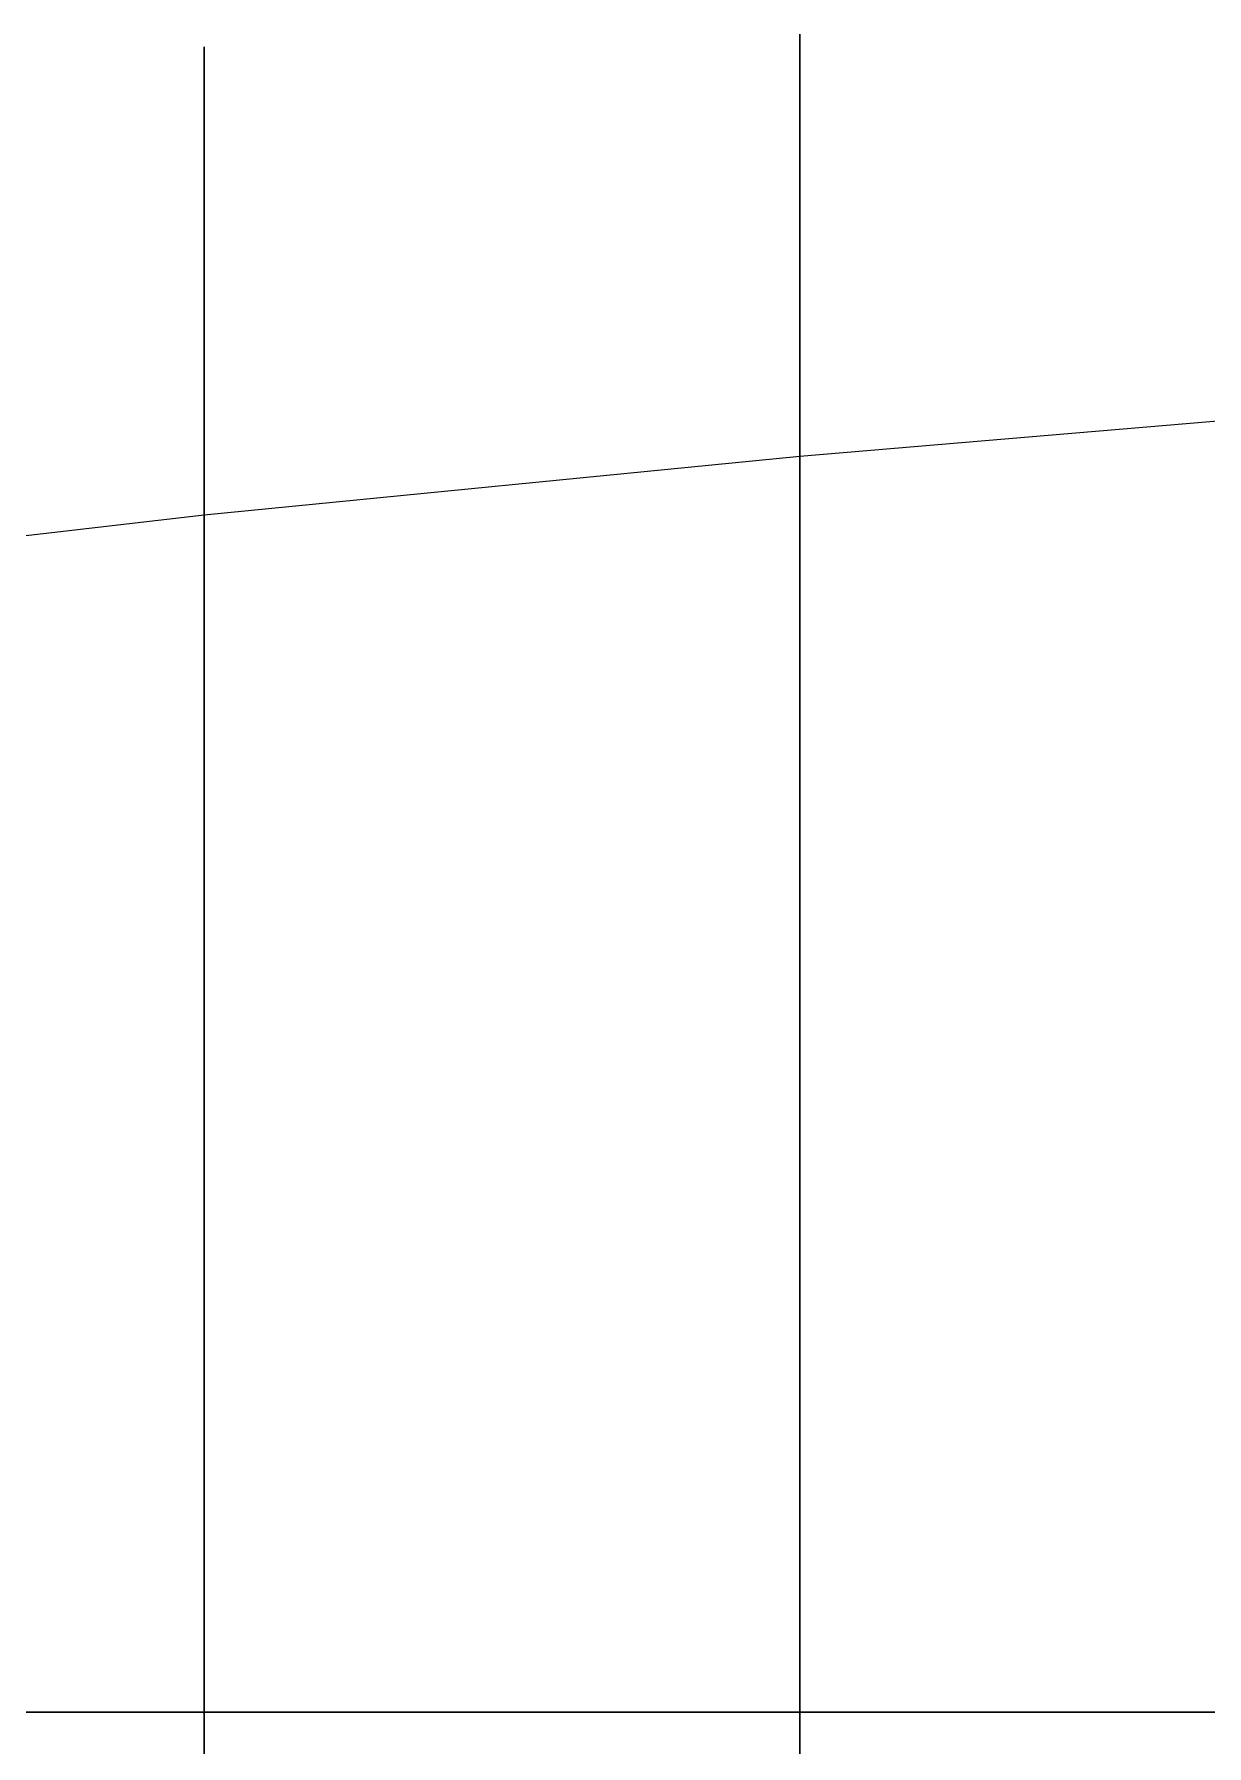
# Model space of a CAD drawing. Extents: x 0 to 100, y -6 to 6.
# Drawn here: x 23.43 to 27.37, y -0.11 to 5.64 of the extents above; entities that cross this region are included whole.
import ezdxf

# ---------------------------------------------------------------- set-up
doc = ezdxf.new("R2010")
doc.units = 0
for name, color, linetype in [('Compartiment', 3, 'CONTINUOUS'), ('Fysiek-horizontaal-vlak', 5, 'CONTINUOUS'), ('Fysiek-langsvlak', 5, 'CONTINUOUS'), ('Gereserveerd', 1, 'CONTINUOUS'), ('Lijnenmodel-van-de-romp', 2, 'CONTINUOUS'), ('Peilpijp', 4, 'CONTINUOUS'), ('Vlakkenmodel-van-de-romp', 2, 'CONTINUOUS')]:
    doc.layers.add(name, color=color, linetype=linetype)

msp = doc.modelspace()

# ---------------------------------------------------------------- linework, layer by layer
at = {"layer": 'Compartiment'}
for points in [[(26, 5.6369, 5.45149), (26, 5.6376, 5.40259), (26, 5.63815, 5.35316), (26, 5.6385, 5.30268), (26, 5.63864, 5.2506), (26, 5.63853, 5.1968), (26, 5.63821, 5.1429), (26, 5.63772, 5.09091), (26, 5.6371, 5.04286), (26, 5.6364, 5.00078), (26, 5.63565, 4.96609), (26, 5.63488, 4.93779), (26, 5.63411, 4.9143), (26, 5.63269, 4.87533), (26, 5.63204, 4.85666), (26, 5.63127, 4.8364), (26, 5.6302, 4.81294), (26, 5.62864, 4.78468), (26, 5.62639, 4.75001), (26, 5.62332, 4.70795), (26, 5.61957, 4.65993), (26, 5.61531, 4.60798), (26, 5.61073, 4.55416), (26, 5.60602, 4.5005), (26, 5.60131, 4.44862), (26, 5.59657, 4.39838), (26, 5.59167, 4.34923), (26, 5.58654, 4.3006), (26, 5.58107, 4.25192), (26, 5.57517, 4.20277), (26, 5.56885, 4.15319), (26, 5.56209, 4.10336), (26, 5.55492, 4.05348), (26, 5.54733, 4.00371), (26, 5.53932, 3.9542), (26, 5.53087, 3.90489), (26, 5.52195, 3.85569), (26, 5.51253, 3.80651), (26, 5.50258, 3.75724), (26, 5.49209, 3.70785), (26, 5.48109, 3.65847), (26, 5.46965, 3.60931), (26, 5.45783, 3.56056), (26, 5.44569, 3.51242), (26, 5.43323, 3.46496), (26, 5.42026, 3.41769), (26, 5.40652, 3.37002), (26, 5.39178, 3.32133), (26, 5.37578, 3.27103), (26, 5.35838, 3.21877), (26, 5.33981, 3.16526), (26, 5.32043, 3.11147), (26, 5.30056, 3.05837), (26, 5.28056, 3.00692), (26, 5.26062, 2.95779), (26, 5.24037, 2.91036), (26, 5.2193, 2.86369), (26, 5.19689, 2.81684), (26, 5.17264, 2.76889), (26, 5.14633, 2.71938), (26, 5.11898, 2.66986), (26, 5.09194, 2.62235), (26, 5.06651, 2.57887), (26, 5.04404, 2.54146), (26, 5.02544, 2.51145), (26, 5.00999, 2.48752), (26, 4.99653, 2.46766), (26, 4.98393, 2.44986), (26, 4.97105, 2.4321), (26, 4.95698, 2.41281), (26, 4.94178, 2.3921), (26, 4.92574, 2.3705), (26, 4.90917, 2.34854), (26, 4.89235, 2.32677), (26, 4.87553, 2.3056), (26, 4.85872, 2.28504), (26, 4.84186, 2.26498), (26, 4.82492, 2.24529), (26, 4.80784, 2.22586), (26, 4.79058, 2.2066), (26, 4.77304, 2.18744), (26, 4.7551, 2.16834), (26, 4.73665, 2.14923), (26, 4.71758, 2.13007), (26, 4.69789, 2.11088), (26, 4.67797, 2.09193), (26, 4.65833, 2.07358), (26, 4.63946, 2.05616), (26, 4.62187, 2.04004), (26, 4.60566, 2.02526), (26, 4.58935, 2.01079), (26, 4.57106, 1.99527), (26, 4.54893, 1.97736), (26, 4.52108, 1.95574), (26, 4.48625, 1.92954), (26, 4.4456, 1.89977), (26, 4.40094, 1.86793), (26, 4.35404, 1.83552), (26, 4.30668, 1.80402), (26, 4.26029, 1.77463), (26, 4.21943, 1.75), (26, -4.21943, 1.75)], [(26, -5.62541, 6.00001), (26, 5.62541, 6.00001), (26, 5.6369, 5.45149)], [(24, 5.59541, 5.45141), (24, 5.59579, 5.4026), (24, 5.59599, 5.35322), (24, 5.59597, 5.30267), (24, 5.59569, 5.25036), (24, 5.59514, 5.19615), (24, 5.59436, 5.14182), (24, 5.59344, 5.08961), (24, 5.59247, 5.04176), (24, 5.59151, 5.00052), (24, 5.59063, 4.96734), (24, 5.58979, 4.94062), (24, 5.58892, 4.91795), (24, 5.58795, 4.89694), (24, 5.58681, 4.8752), (24, 5.57952, 4.75002), (24, 5.57825, 4.72988), (24, 5.57688, 4.71037), (24, 5.57511, 4.68847), (24, 5.57265, 4.66112), (24, 5.56921, 4.62528), (24, 5.54359, 4.37633), (24, 5.54005, 4.34363), (24, 5.53729, 4.31922), (24, 5.53481, 4.29875), (24, 5.53211, 4.27785), (24, 5.52415, 4.21818), (24, 5.51827, 4.17574), (24, 5.51092, 4.12553), (24, 5.50198, 4.06824), (24, 5.49132, 4.00456), (24, 5.47882, 3.93525), (24, 5.46446, 3.86135), (24, 5.44824, 3.78397), (24, 5.43013, 3.70422), (24, 5.41014, 3.6232), (24, 5.38839, 3.54213), (24, 5.36549, 3.46258), (24, 5.3422, 3.38626), (24, 5.31927, 3.31484), (24, 5.29746, 3.25002), (24, 5.27727, 3.19286), (24, 5.25829, 3.14197), (24, 5.23987, 3.09532), (24, 5.22135, 3.05089), (24, 5.20208, 3.00668), (24, 5.18154, 2.96108), (24, 5.15973, 2.91422), (24, 5.13679, 2.86666), (24, 5.11287, 2.81896), (24, 5.08809, 2.77167), (24, 5.06258, 2.72524), (24, 5.0363, 2.67967), (24, 5.0092, 2.63485), (24, 4.98124, 2.59068), (24, 4.95236, 2.54705), (24, 4.92251, 2.50388), (24, 4.8917, 2.46123), (24, 4.85994, 2.41917), (24, 4.82724, 2.37779), (24, 4.7936, 2.33716), (24, 4.75905, 2.29736), (24, 4.72358, 2.25844), (24, 4.68721, 2.22043), (24, 4.64995, 2.18337), (24, 4.61179, 2.1473), (24, 4.57276, 2.11225), (24, 4.53289, 2.07821), (24, 4.49219, 2.04514), (24, 4.4507, 2.01303), (24, 4.40845, 1.98184), (24, 4.36548, 1.95156), (24, 4.32186, 1.92218), (24, 4.27767, 1.8937), (24, 4.23302, 1.86611), (24, 4.18798, 1.83941), (24, 4.14261, 1.81359), (24, 4.09682, 1.78857), (24, 4.05049, 1.76429), (24, 4.02208, 1.75), (24, -4.02208, 1.75)], [(24, -5.58641, 5.99995), (24, 5.58641, 5.99995), (24, 5.59541, 5.45141)], [(26, 4.21479, 1.74721), (26, 4.21943, 1.75), (26, 0, 1.75), (26, 0, 0.56376), (26, 0.01308, 0.56321), (26, 0.02761, 0.56285), (26, 0.04311, 0.56266), (26, 0.05908, 0.5626), (26, 0.07505, 0.56265), (26, 0.09053, 0.56278), (26, 0.10504, 0.56297), (26, 0.11808, 0.56318), (26, 0.14999, 0.5638), (26, 0.15195, 0.56394), (26, 0.15453, 0.56429), (26, 0.16458, 0.56615), (26, 0.18909, 0.571), (26, 0.23507, 0.58031), (26, 0.55211, 0.64595), (26, 0.70733, 0.67866), (26, 0.87488, 0.71445), (26, 1.04705, 0.75189), (26, 1.21708, 0.78966), (26, 1.38192, 0.82706), (26, 1.53948, 0.86354), (26, 1.68766, 0.89852), (26, 1.82435, 0.93145), (26, 1.94809, 0.9619), (26, 2.05986, 0.99001), (26, 2.16131, 1.01606), (26, 2.25404, 1.04033), (26, 2.33969, 1.0631), (26, 2.4199, 1.08469), (26, 2.49645, 1.10559), (26, 2.57113, 1.12634), (26, 2.64575, 1.14749), (26, 2.7221, 1.16958), (26, 2.80126, 1.19291), (26, 2.88138, 1.21689), (26, 2.95993, 1.24072), (26, 3.03433, 1.26358), (26, 3.10203, 1.28466), (26, 3.16129, 1.30339), (26, 3.21362, 1.32026), (26, 3.26134, 1.33599), (26, 3.30679, 1.35132), (26, 3.35229, 1.36698), (26, 3.39967, 1.38356), (26, 3.44876, 1.40102), (26, 3.49893, 1.41921), (26, 3.5495, 1.43793), (26, 3.59984, 1.45702), (26, 3.64942, 1.47635), (26, 3.69829, 1.49599), (26, 3.74666, 1.51603), (26, 3.79471, 1.53658), (26, 3.84264, 1.55777), (26, 3.89058, 1.57964), (26, 3.93839, 1.60215), (26, 3.98589, 1.62518), (26, 4.03288, 1.64865), (26, 4.07917, 1.67244), (26, 4.12468, 1.69655), (26, 4.16974, 1.72133), (26, 4.21479, 1.74721)], [(24, 4.00352, 1.74066), (24, 4.02208, 1.75), (24, 0, 1.75), (24, 0, 0.72083), (24, 0.01309, 0.72018), (24, 0.02762, 0.71975), (24, 0.04312, 0.71951), (24, 0.0591, 0.71944), (24, 0.07507, 0.7195), (24, 0.09055, 0.71965), (24, 0.10505, 0.71986), (24, 0.11809, 0.7201), (24, 0.15, 0.72084), (24, 0.29556, 0.7479), (24, 0.36095, 0.76027), (24, 0.43963, 0.77536), (24, 0.53167, 0.79326), (24, 0.63698, 0.81403), (24, 0.7547, 0.83761), (24, 0.88379, 0.8639), (24, 1.02321, 0.89279), (24, 1.17192, 0.92417), (24, 1.32832, 0.95781), (24, 1.4885, 0.99287), (24, 1.64802, 1.02842), (24, 1.80241, 1.06349), (24, 1.94721, 1.09712), (24, 2.07867, 1.12847), (24, 2.19591, 1.15716), (24, 2.29876, 1.1829), (24, 2.38705, 1.20541), (24, 2.52016, 1.23993), (24, 2.57009, 1.25306), (24, 2.6157, 1.26523), (24, 2.66226, 1.27784), (24, 2.77809, 1.30968), (24, 2.85011, 1.32976), (24, 2.92858, 1.35196), (24, 3.01095, 1.37572), (24, 3.09469, 1.40049), (24, 3.17744, 1.42571), (24, 3.25767, 1.45086), (24, 3.33401, 1.47542), (24, 3.40513, 1.4989), (24, 3.46967, 1.52078), (24, 3.52683, 1.54075), (24, 3.57802, 1.55927), (24, 3.62521, 1.57699), (24, 3.67035, 1.59458), (24, 3.71542, 1.6127), (24, 3.76194, 1.63187), (24, 3.80979, 1.65208), (24, 3.85842, 1.6732), (24, 3.90726, 1.69509), (24, 3.95578, 1.71761), (24, 4.00352, 1.74066)], [(24, -4.02208, 1.75), (24, 0, 1.75), (24, 0, 0.72083), (24, -0.01309, 0.72018), (24, -0.02762, 0.71975), (24, -0.04312, 0.71951), (24, -0.0591, 0.71944), (24, -0.07507, 0.7195), (24, -0.09055, 0.71965), (24, -0.10505, 0.71986), (24, -0.11809, 0.7201)], [(26, -4.21943, 1.75), (26, 0, 1.75), (26, 0, 0.56376), (26, -0.01308, 0.56321), (26, -0.02761, 0.56285), (26, -0.04311, 0.56266), (26, -0.05908, 0.5626), (26, -0.07505, 0.56265), (26, -0.09053, 0.56278), (26, -0.10504, 0.56297), (26, -0.11808, 0.56318)]]:
    msp.add_polyline3d(points, dxfattribs=at)
at = {"layer": 'Fysiek-horizontaal-vlak'}
msp.add_polyline3d([(36, 4.86111, 1.75), (34, 4.77277, 1.75), (32, 4.66416, 1.75), (30, 4.53658, 1.75), (28, 4.38875, 1.75), (26, 4.21943, 1.75), (24, 4.02208, 1.75), (22, 3.79049, 1.75), (21.5, 3.72414, 1.75), (20, 3.49539, 1.75), (20, 3.49539, 1.75), (20, 0, 1.75), (20, -3.49539, 1.75), (21.5, -3.72414, 1.75), (22, -3.79049, 1.75), (24, -4.02208, 1.75), (26, -4.21943, 1.75), (28, -4.38875, 1.75), (30, -4.53658, 1.75), (32, -4.66416, 1.75), (34, -4.77277, 1.75), (36, -4.86111, 1.75)], dxfattribs=at)
at = {"layer": 'Fysiek-langsvlak'}
msp.add_polyline3d([(45, 0, 0.00033), (44, 0, 0.00089), (42, 0, -0.00097), (40, 0, 0.00365), (38, 0, 0.02175), (36, 0, 0.05688), (34, 0, 0.11226), (32, 0, 0.19033), (30, 0, 0.29323), (28, 0, 0.41943), (26, 0, 0.56376), (24, 0, 0.72083), (22, 0, 0.88605), (21.5, 0, 0.92843), (20, 0, 1.05795), (20, 0, 1.05795), (20, 0, 1.75), (45, 0, 1.75), (45, 0, 0.00033)], dxfattribs=at)
at = {"layer": 'Gereserveerd'}
msp.add_polyline3d([(20, 0, 3), (60, 0, 2)], dxfattribs=at)
at = {"layer": 'Lijnenmodel-van-de-romp'}
for points in [[(26, 0, 0.56376), (26, 0.01308, 0.56321), (26, 0.02761, 0.56285), (26, 0.04311, 0.56266), (26, 0.05908, 0.5626), (26, 0.07505, 0.56265), (26, 0.09053, 0.56278), (26, 0.10504, 0.56297), (26, 0.11808, 0.56318), (26, 0.14999, 0.5638), (26, 0.15195, 0.56394), (26, 0.15453, 0.56429), (26, 0.16458, 0.56615), (26, 0.18909, 0.571), (26, 0.23507, 0.58031), (26, 0.55211, 0.64595), (26, 0.70733, 0.67866), (26, 0.87488, 0.71445), (26, 1.04705, 0.75189), (26, 1.21708, 0.78966), (26, 1.38192, 0.82706), (26, 1.53948, 0.86354), (26, 1.68766, 0.89852), (26, 1.82435, 0.93145), (26, 1.94809, 0.9619), (26, 2.05986, 0.99001), (26, 2.16131, 1.01606), (26, 2.25404, 1.04033), (26, 2.33969, 1.0631), (26, 2.4199, 1.08469), (26, 2.49645, 1.10559), (26, 2.57113, 1.12634), (26, 2.64575, 1.14749), (26, 2.7221, 1.16958), (26, 2.80126, 1.19291), (26, 2.88138, 1.21689), (26, 2.95993, 1.24072), (26, 3.03433, 1.26358), (26, 3.10203, 1.28466), (26, 3.16129, 1.30339), (26, 3.21362, 1.32026), (26, 3.26134, 1.33599), (26, 3.30679, 1.35132), (26, 3.35229, 1.36698), (26, 3.39967, 1.38356), (26, 3.44876, 1.40102), (26, 3.49893, 1.41921), (26, 3.5495, 1.43793), (26, 3.59984, 1.45702), (26, 3.64942, 1.47635), (26, 3.69829, 1.49599), (26, 3.74666, 1.51603), (26, 3.79471, 1.53658), (26, 3.84264, 1.55777), (26, 3.89058, 1.57964), (26, 3.93839, 1.60215), (26, 3.98589, 1.62518), (26, 4.03288, 1.64865), (26, 4.07917, 1.67244), (26, 4.12468, 1.69655), (26, 4.16974, 1.72133), (26, 4.21479, 1.74721), (26, 4.26029, 1.77463), (26, 4.30668, 1.80402), (26, 4.35404, 1.83552), (26, 4.40094, 1.86793), (26, 4.4456, 1.89977), (26, 4.48625, 1.92954), (26, 4.52108, 1.95574), (26, 4.54893, 1.97736), (26, 4.57106, 1.99527), (26, 4.58935, 2.01079), (26, 4.60566, 2.02526), (26, 4.62187, 2.04004), (26, 4.63946, 2.05616), (26, 4.65833, 2.07358), (26, 4.67797, 2.09193), (26, 4.69789, 2.11088), (26, 4.71758, 2.13007), (26, 4.73665, 2.14923), (26, 4.7551, 2.16834), (26, 4.77304, 2.18744), (26, 4.79058, 2.2066), (26, 4.80784, 2.22586), (26, 4.82492, 2.24529), (26, 4.84186, 2.26498), (26, 4.85872, 2.28504), (26, 4.87553, 2.3056), (26, 4.89235, 2.32677), (26, 4.90917, 2.34854), (26, 4.92574, 2.3705), (26, 4.94178, 2.3921), (26, 4.95698, 2.41281), (26, 4.97105, 2.4321), (26, 4.98393, 2.44986), (26, 4.99653, 2.46766), (26, 5.00999, 2.48752), (26, 5.02544, 2.51145), (26, 5.04404, 2.54146), (26, 5.06651, 2.57887), (26, 5.09194, 2.62235), (26, 5.11898, 2.66986), (26, 5.14633, 2.71938), (26, 5.17264, 2.76889), (26, 5.19689, 2.81684), (26, 5.2193, 2.86369), (26, 5.24037, 2.91036), (26, 5.26062, 2.95779), (26, 5.28056, 3.00692), (26, 5.30056, 3.05837), (26, 5.32043, 3.11147), (26, 5.33981, 3.16526), (26, 5.35838, 3.21877), (26, 5.37578, 3.27103), (26, 5.39178, 3.32133), (26, 5.40652, 3.37002), (26, 5.42026, 3.41769), (26, 5.43323, 3.46496), (26, 5.44569, 3.51242), (26, 5.45783, 3.56056), (26, 5.46965, 3.60931), (26, 5.48109, 3.65847), (26, 5.49209, 3.70785), (26, 5.50258, 3.75724), (26, 5.51253, 3.80651), (26, 5.52195, 3.85569), (26, 5.53087, 3.90489), (26, 5.53932, 3.9542), (26, 5.54733, 4.00371), (26, 5.55492, 4.05348), (26, 5.56209, 4.10336), (26, 5.56885, 4.15319), (26, 5.57517, 4.20277), (26, 5.58107, 4.25192), (26, 5.58654, 4.3006), (26, 5.59167, 4.34923), (26, 5.59657, 4.39838), (26, 5.60131, 4.44862), (26, 5.60602, 4.5005), (26, 5.61073, 4.55416), (26, 5.61531, 4.60798), (26, 5.61957, 4.65993), (26, 5.62332, 4.70795), (26, 5.62639, 4.75001), (26, 5.62864, 4.78468), (26, 5.6302, 4.81294), (26, 5.63127, 4.8364), (26, 5.63204, 4.85666), (26, 5.63269, 4.87533), (26, 5.63411, 4.9143), (26, 5.63488, 4.93779), (26, 5.63565, 4.96609), (26, 5.6364, 5.00078), (26, 5.6371, 5.04286), (26, 5.63772, 5.09091), (26, 5.63821, 5.1429), (26, 5.63853, 5.1968), (26, 5.63864, 5.2506), (26, 5.6385, 5.30268), (26, 5.63815, 5.35316), (26, 5.6376, 5.40259), (26, 5.6369, 5.45149), (26, 5.62541, 6.00001), (26, 0, 6.00001)], [(24, 0, 0.72083), (24, 0.01309, 0.72018), (24, 0.02762, 0.71975), (24, 0.04312, 0.71951), (24, 0.0591, 0.71944), (24, 0.07507, 0.7195), (24, 0.09055, 0.71965), (24, 0.10505, 0.71986), (24, 0.11809, 0.7201), (24, 0.15, 0.72084), (24, 0.29556, 0.7479), (24, 0.36095, 0.76027), (24, 0.43963, 0.77536), (24, 0.53167, 0.79326), (24, 0.63698, 0.81403), (24, 0.7547, 0.83761), (24, 0.88379, 0.8639), (24, 1.02321, 0.89279), (24, 1.17192, 0.92417), (24, 1.32832, 0.95781), (24, 1.4885, 0.99287), (24, 1.64802, 1.02842), (24, 1.80241, 1.06349), (24, 1.94721, 1.09712), (24, 2.07867, 1.12847), (24, 2.19591, 1.15716), (24, 2.29876, 1.1829), (24, 2.38705, 1.20541), (24, 2.52016, 1.23993), (24, 2.57009, 1.25306), (24, 2.6157, 1.26523), (24, 2.66226, 1.27784), (24, 2.77809, 1.30968), (24, 2.85011, 1.32976), (24, 2.92858, 1.35196), (24, 3.01095, 1.37572), (24, 3.09469, 1.40049), (24, 3.17744, 1.42571), (24, 3.25767, 1.45086), (24, 3.33401, 1.47542), (24, 3.40513, 1.4989), (24, 3.46967, 1.52078), (24, 3.52683, 1.54075), (24, 3.57802, 1.55927), (24, 3.62521, 1.57699), (24, 3.67035, 1.59458), (24, 3.71542, 1.6127), (24, 3.76194, 1.63187), (24, 3.80979, 1.65208), (24, 3.85842, 1.6732), (24, 3.90726, 1.69509), (24, 3.95578, 1.71761), (24, 4.00352, 1.74066), (24, 4.05049, 1.76429), (24, 4.09682, 1.78857), (24, 4.14261, 1.81359), (24, 4.18798, 1.83941), (24, 4.23302, 1.86611), (24, 4.27767, 1.8937), (24, 4.32186, 1.92218), (24, 4.36548, 1.95156), (24, 4.40845, 1.98184), (24, 4.4507, 2.01303), (24, 4.49219, 2.04514), (24, 4.53289, 2.07821), (24, 4.57276, 2.11225), (24, 4.61179, 2.1473), (24, 4.64995, 2.18337), (24, 4.68721, 2.22043), (24, 4.72358, 2.25844), (24, 4.75905, 2.29736), (24, 4.7936, 2.33716), (24, 4.82724, 2.37779), (24, 4.85994, 2.41917), (24, 4.8917, 2.46123), (24, 4.92251, 2.50388), (24, 4.95236, 2.54705), (24, 4.98124, 2.59068), (24, 5.0092, 2.63485), (24, 5.0363, 2.67967), (24, 5.06258, 2.72524), (24, 5.08809, 2.77167), (24, 5.11287, 2.81896), (24, 5.13679, 2.86666), (24, 5.15973, 2.91422), (24, 5.18154, 2.96108), (24, 5.20208, 3.00668), (24, 5.22135, 3.05089), (24, 5.23987, 3.09532), (24, 5.25829, 3.14197), (24, 5.27727, 3.19286), (24, 5.29746, 3.25002), (24, 5.31927, 3.31484), (24, 5.3422, 3.38626), (24, 5.36549, 3.46258), (24, 5.38839, 3.54213), (24, 5.41014, 3.6232), (24, 5.43013, 3.70422), (24, 5.44824, 3.78397), (24, 5.46446, 3.86135), (24, 5.47882, 3.93525), (24, 5.49132, 4.00456), (24, 5.50198, 4.06824), (24, 5.51092, 4.12553), (24, 5.51827, 4.17574), (24, 5.52415, 4.21818), (24, 5.53211, 4.27785), (24, 5.53481, 4.29875), (24, 5.53729, 4.31922), (24, 5.54005, 4.34363), (24, 5.54359, 4.37633), (24, 5.56921, 4.62528), (24, 5.57265, 4.66112), (24, 5.57511, 4.68847), (24, 5.57688, 4.71037), (24, 5.57825, 4.72988), (24, 5.57952, 4.75002), (24, 5.58681, 4.8752), (24, 5.58795, 4.89694), (24, 5.58892, 4.91795), (24, 5.58979, 4.94062), (24, 5.59063, 4.96734), (24, 5.59151, 5.00052), (24, 5.59247, 5.04176), (24, 5.59344, 5.08961), (24, 5.59436, 5.14182), (24, 5.59514, 5.19615), (24, 5.59569, 5.25036), (24, 5.59597, 5.30267), (24, 5.59599, 5.35322), (24, 5.59579, 5.4026), (24, 5.59541, 5.45141), (24, 5.58641, 5.99995), (24, 0, 5.99995)], [(24, 0, 0.72083), (24, -0.01309, 0.72018), (24, -0.02762, 0.71975), (24, -0.04312, 0.71951), (24, -0.0591, 0.71944), (24, -0.07507, 0.7195), (24, -0.09055, 0.71965), (24, -0.10505, 0.71986), (24, -0.11809, 0.7201)], [(24, -5.58641, 5.99995), (24, 0, 5.99995)], [(26, 0, 0.56376), (26, -0.01308, 0.56321), (26, -0.02761, 0.56285), (26, -0.04311, 0.56266), (26, -0.05908, 0.5626), (26, -0.07505, 0.56265), (26, -0.09053, 0.56278), (26, -0.10504, 0.56297), (26, -0.11808, 0.56318)], [(26, -5.62541, 6.00001), (26, 0, 6.00001)]]:
    msp.add_polyline3d(points, dxfattribs=at)
at = {"layer": 'Peilpijp'}
msp.add_point((25, 0, 1.75), dxfattribs=at)
at = {"layer": 'Vlakkenmodel-van-de-romp'}
for points in [[(26, 0, 0.56376), (26, 0.01308, 0.56321), (26, 0.02761, 0.56285), (26, 0.04311, 0.56266), (26, 0.05908, 0.5626), (26, 0.07505, 0.56265), (26, 0.09053, 0.56278), (26, 0.10504, 0.56297), (26, 0.11808, 0.56318), (26, 0.14999, 0.5638), (26, 0.15195, 0.56394), (26, 0.15453, 0.56429), (26, 0.16458, 0.56615), (26, 0.18909, 0.571), (26, 0.23507, 0.58031), (26, 0.55211, 0.64595), (26, 0.70733, 0.67866), (26, 0.87488, 0.71445), (26, 1.04705, 0.75189), (26, 1.21708, 0.78966), (26, 1.38192, 0.82706), (26, 1.53948, 0.86354), (26, 1.68766, 0.89852), (26, 1.82435, 0.93145), (26, 1.94809, 0.9619), (26, 2.05986, 0.99001), (26, 2.16131, 1.01606), (26, 2.25404, 1.04033), (26, 2.33969, 1.0631), (26, 2.4199, 1.08469), (26, 2.49645, 1.10559), (26, 2.57113, 1.12634), (26, 2.64575, 1.14749), (26, 2.7221, 1.16958), (26, 2.80126, 1.19291), (26, 2.88138, 1.21689), (26, 2.95993, 1.24072), (26, 3.03433, 1.26358), (26, 3.10203, 1.28466), (26, 3.16129, 1.30339), (26, 3.21362, 1.32026), (26, 3.26134, 1.33599), (26, 3.30679, 1.35132), (26, 3.35229, 1.36698), (26, 3.39967, 1.38356), (26, 3.44876, 1.40102), (26, 3.49893, 1.41921), (26, 3.5495, 1.43793), (26, 3.59984, 1.45702), (26, 3.64942, 1.47635), (26, 3.69829, 1.49599), (26, 3.74666, 1.51603), (26, 3.79471, 1.53658), (26, 3.84264, 1.55777), (26, 3.89058, 1.57964), (26, 3.93839, 1.60215), (26, 3.98589, 1.62518), (26, 4.03288, 1.64865), (26, 4.07917, 1.67244), (26, 4.12468, 1.69655), (26, 4.16974, 1.72133), (26, 4.21479, 1.74721), (26, 4.26029, 1.77463), (26, 4.30668, 1.80402), (26, 4.35404, 1.83552), (26, 4.40094, 1.86793), (26, 4.4456, 1.89977), (26, 4.48625, 1.92954), (26, 4.52108, 1.95574), (26, 4.54893, 1.97736), (26, 4.57106, 1.99527), (26, 4.58935, 2.01079), (26, 4.60566, 2.02526), (26, 4.62187, 2.04004), (26, 4.63946, 2.05616), (26, 4.65833, 2.07358), (26, 4.67797, 2.09193), (26, 4.69789, 2.11088), (26, 4.71758, 2.13007), (26, 4.73665, 2.14923), (26, 4.7551, 2.16834), (26, 4.77304, 2.18744), (26, 4.79058, 2.2066), (26, 4.80784, 2.22586), (26, 4.82492, 2.24529), (26, 4.84186, 2.26498), (26, 4.85872, 2.28504), (26, 4.87553, 2.3056), (26, 4.89235, 2.32677), (26, 4.90917, 2.34854), (26, 4.92574, 2.3705), (26, 4.94178, 2.3921), (26, 4.95698, 2.41281), (26, 4.97105, 2.4321), (26, 4.98393, 2.44986), (26, 4.99653, 2.46766), (26, 5.00999, 2.48752), (26, 5.02544, 2.51145), (26, 5.04404, 2.54146), (26, 5.06651, 2.57887), (26, 5.09194, 2.62235), (26, 5.11898, 2.66986), (26, 5.14633, 2.71938), (26, 5.17264, 2.76889), (26, 5.19689, 2.81684), (26, 5.2193, 2.86369), (26, 5.24037, 2.91036), (26, 5.26062, 2.95779), (26, 5.28056, 3.00692), (26, 5.30056, 3.05837), (26, 5.32043, 3.11147), (26, 5.33981, 3.16526), (26, 5.35838, 3.21877), (26, 5.37578, 3.27103), (26, 5.39178, 3.32133), (26, 5.40652, 3.37002), (26, 5.42026, 3.41769), (26, 5.43323, 3.46496), (26, 5.44569, 3.51242), (26, 5.45783, 3.56056), (26, 5.46965, 3.60931), (26, 5.48109, 3.65847), (26, 5.49209, 3.70785), (26, 5.50258, 3.75724), (26, 5.51253, 3.80651), (26, 5.52195, 3.85569), (26, 5.53087, 3.90489), (26, 5.53932, 3.9542), (26, 5.54733, 4.00371), (26, 5.55492, 4.05348), (26, 5.56209, 4.10336), (26, 5.56885, 4.15319), (26, 5.57517, 4.20277), (26, 5.58107, 4.25192), (26, 5.58654, 4.3006), (26, 5.59167, 4.34923), (26, 5.59657, 4.39838), (26, 5.60131, 4.44862), (26, 5.60602, 4.5005), (26, 5.61073, 4.55416), (26, 5.61531, 4.60798), (26, 5.61957, 4.65993), (26, 5.62332, 4.70795), (26, 5.62639, 4.75001), (26, 5.62864, 4.78468), (26, 5.6302, 4.81294), (26, 5.63127, 4.8364), (26, 5.63204, 4.85666), (26, 5.63269, 4.87533), (26, 5.63411, 4.9143), (26, 5.63488, 4.93779), (26, 5.63565, 4.96609), (26, 5.6364, 5.00078), (26, 5.6371, 5.04286), (26, 5.63772, 5.09091), (26, 5.63821, 5.1429), (26, 5.63853, 5.1968), (26, 5.63864, 5.2506), (26, 5.6385, 5.30268), (26, 5.63815, 5.35316), (26, 5.6376, 5.40259), (26, 5.6369, 5.45149), (26, 5.62541, 6.00001), (26, 0, 6.00001)], [(24, 0, 0.72083), (24, 0.01309, 0.72018), (24, 0.02762, 0.71975), (24, 0.04312, 0.71951), (24, 0.0591, 0.71944), (24, 0.07507, 0.7195), (24, 0.09055, 0.71965), (24, 0.10505, 0.71986), (24, 0.11809, 0.7201), (24, 0.15, 0.72084), (24, 0.29556, 0.7479), (24, 0.36095, 0.76027), (24, 0.43963, 0.77536), (24, 0.53167, 0.79326), (24, 0.63698, 0.81403), (24, 0.7547, 0.83761), (24, 0.88379, 0.8639), (24, 1.02321, 0.89279), (24, 1.17192, 0.92417), (24, 1.32832, 0.95781), (24, 1.4885, 0.99287), (24, 1.64802, 1.02842), (24, 1.80241, 1.06349), (24, 1.94721, 1.09712), (24, 2.07867, 1.12847), (24, 2.19591, 1.15716), (24, 2.29876, 1.1829), (24, 2.38705, 1.20541), (24, 2.52016, 1.23993), (24, 2.57009, 1.25306), (24, 2.6157, 1.26523), (24, 2.66226, 1.27784), (24, 2.77809, 1.30968), (24, 2.85011, 1.32976), (24, 2.92858, 1.35196), (24, 3.01095, 1.37572), (24, 3.09469, 1.40049), (24, 3.17744, 1.42571), (24, 3.25767, 1.45086), (24, 3.33401, 1.47542), (24, 3.40513, 1.4989), (24, 3.46967, 1.52078), (24, 3.52683, 1.54075), (24, 3.57802, 1.55927), (24, 3.62521, 1.57699), (24, 3.67035, 1.59458), (24, 3.71542, 1.6127), (24, 3.76194, 1.63187), (24, 3.80979, 1.65208), (24, 3.85842, 1.6732), (24, 3.90726, 1.69509), (24, 3.95578, 1.71761), (24, 4.00352, 1.74066), (24, 4.05049, 1.76429), (24, 4.09682, 1.78857), (24, 4.14261, 1.81359), (24, 4.18798, 1.83941), (24, 4.23302, 1.86611), (24, 4.27767, 1.8937), (24, 4.32186, 1.92218), (24, 4.36548, 1.95156), (24, 4.40845, 1.98184), (24, 4.4507, 2.01303), (24, 4.49219, 2.04514), (24, 4.53289, 2.07821), (24, 4.57276, 2.11225), (24, 4.61179, 2.1473), (24, 4.64995, 2.18337), (24, 4.68721, 2.22043), (24, 4.72358, 2.25844), (24, 4.75905, 2.29736), (24, 4.7936, 2.33716), (24, 4.82724, 2.37779), (24, 4.85994, 2.41917), (24, 4.8917, 2.46123), (24, 4.92251, 2.50388), (24, 4.95236, 2.54705), (24, 4.98124, 2.59068), (24, 5.0092, 2.63485), (24, 5.0363, 2.67967), (24, 5.06258, 2.72524), (24, 5.08809, 2.77167), (24, 5.11287, 2.81896), (24, 5.13679, 2.86666), (24, 5.15973, 2.91422), (24, 5.18154, 2.96108), (24, 5.20208, 3.00668), (24, 5.22135, 3.05089), (24, 5.23987, 3.09532), (24, 5.25829, 3.14197), (24, 5.27727, 3.19286), (24, 5.29746, 3.25002), (24, 5.31927, 3.31484), (24, 5.3422, 3.38626), (24, 5.36549, 3.46258), (24, 5.38839, 3.54213), (24, 5.41014, 3.6232), (24, 5.43013, 3.70422), (24, 5.44824, 3.78397), (24, 5.46446, 3.86135), (24, 5.47882, 3.93525), (24, 5.49132, 4.00456), (24, 5.50198, 4.06824), (24, 5.51092, 4.12553), (24, 5.51827, 4.17574), (24, 5.52415, 4.21818), (24, 5.53211, 4.27785), (24, 5.53481, 4.29875), (24, 5.53729, 4.31922), (24, 5.54005, 4.34363), (24, 5.54359, 4.37633), (24, 5.56921, 4.62528), (24, 5.57265, 4.66112), (24, 5.57511, 4.68847), (24, 5.57688, 4.71037), (24, 5.57825, 4.72988), (24, 5.57952, 4.75002), (24, 5.58681, 4.8752), (24, 5.58795, 4.89694), (24, 5.58892, 4.91795), (24, 5.58979, 4.94062), (24, 5.59063, 4.96734), (24, 5.59151, 5.00052), (24, 5.59247, 5.04176), (24, 5.59344, 5.08961), (24, 5.59436, 5.14182), (24, 5.59514, 5.19615), (24, 5.59569, 5.25036), (24, 5.59597, 5.30267), (24, 5.59599, 5.35322), (24, 5.59579, 5.4026), (24, 5.59541, 5.45141), (24, 5.58641, 5.99995), (24, 0, 5.99995)], [(24, 0, 0.72083), (24, -0.01309, 0.72018), (24, -0.02762, 0.71975), (24, -0.04312, 0.71951), (24, -0.0591, 0.71944), (24, -0.07507, 0.7195), (24, -0.09055, 0.71965), (24, -0.10505, 0.71986), (24, -0.11809, 0.7201)], [(24, -5.58641, 5.99995), (24, 0, 5.99995)], [(26, 0, 0.56376), (26, -0.01308, 0.56321), (26, -0.02761, 0.56285), (26, -0.04311, 0.56266), (26, -0.05908, 0.5626), (26, -0.07505, 0.56265), (26, -0.09053, 0.56278), (26, -0.10504, 0.56297), (26, -0.11808, 0.56318)], [(26, -5.62541, 6.00001), (26, 0, 6.00001)]]:
    msp.add_polyline3d(points, dxfattribs=at)

doc.saveas('drawing.dxf')
